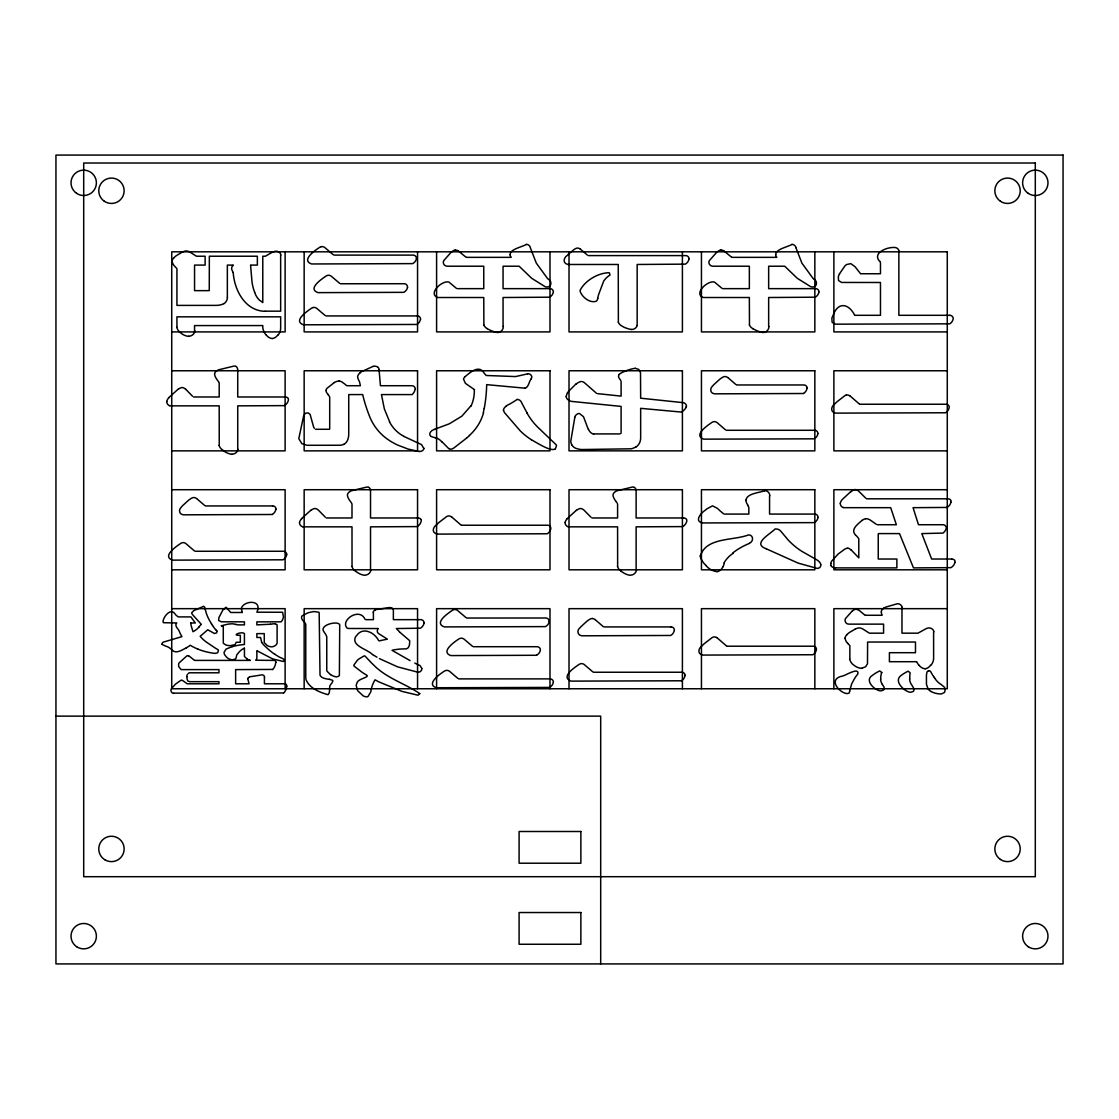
<?xml version="1.0" encoding="UTF-8"?>
<svg xmlns="http://www.w3.org/2000/svg" width="1119" height="1119" viewBox="0 0 1119 1119"><rect width="100%" height="100%" fill="white"/><g stroke="black" fill="none" stroke-linecap="round" stroke-linejoin="round"><path stroke-width="1.5" d="M186.943 676.575L186.957 675.317A2.28 2.28 0 0 1 187.209 674.729M194.552 330.86L194.552 325.573L262.783 325.573L262.783 327.965A15.596 15.596 0 0 0 266.056 334.959L266.308 335.21M423.681 448.215L421.513 444.607L403.959 436.452M178.648 663.959L178.648 664.952A12.211 12.211 0 0 0 178.76 666.644L181.11 669.596L218.974 669.61L218.974 672.799L189.125 672.799L188.006 673.778M549.093 621.451L549.107 621.227A3.301 3.301 0 0 0 545.806 617.996L466.805 618.038M247.775 678.743L249.061 683.793L235.633 683.793L235.633 669.61L272.407 669.428M574.816 417.401L570.788 441.096A8.532 8.532 0 0 0 571.697 444.635L572.061 445.208M407.456 287.289L407.484 286.954A3.301 3.301 0 0 0 404.183 283.722L340.498 283.764M484.205 408.379L483.296 412.645M636.935 325.489L637.033 325A8.518 8.518 0 0 0 637.159 323.503L637.159 264.476L685.332 264.14A7.581 7.581 0 0 0 688.982 259.146M950.926 502.291L950.996 501.746A2.923 2.923 0 0 0 950.912 501.018M954.941 562.507L955.011 561.962A2.923 2.923 0 0 0 954.927 561.234M686.143 407.106L686.311 406.309M178.886 663.119L186.859 655.874A3.525 3.525 0 0 1 187.782 655.65M722.986 566.801L723.266 566.214A20.841 20.841 0 0 0 724.329 563.067M839.516 273.791L844.831 266.042A11.05 11.05 0 0 1 846.537 264.574L850.748 263.608L854.86 266.56A28.339 28.339 0 0 1 856.021 267.945L860.441 273.554M470.777 406.001L461.923 416.114L449.642 423.611M567.459 392.965L567.934 392.182A15.093 15.093 0 0 1 568.172 391.818L575.726 384.209M531.287 378.754L531.721 377.509A4.672 4.672 0 0 0 531.665 376.697M198.846 627.102L199.322 626.514A27.094 27.094 0 0 1 201.308 624.346L193.181 615.366A25.261 25.261 0 0 1 192.482 614.457A2.797 2.797 0 0 1 191.643 612.848L193.671 610.708L203.252 606.456M168.787 397.623L177.991 389.3M301.584 518.601L310.788 510.278M567.179 518.601L576.383 510.278M174.032 257.636L175.137 256.601A24.464 24.464 0 0 1 176.564 255.51L182.383 252.041A13.33 13.33 0 0 1 185.894 250.95L186.048 250.964A6.378 6.378 0 0 1 187.419 251.104L188.538 251.439A12.617 12.617 0 0 1 189.908 252.055L196.119 256.013A5.105 5.105 0 0 0 196.622 256.223L205.113 256.223L205.113 265.091L194.552 265.091L194.552 290.646L208.498 290.646A4.168 4.168 0 0 0 209.267 290.59L209.351 256.223L257.356 256.223L257.356 265.091L250.572 265.091M846.957 634.585L848.076 633.55A24.464 24.464 0 0 1 849.489 632.459L855.322 628.99M465.056 376.697L464.958 376.781A7.553 7.553 0 0 0 464.329 377.523L464.287 377.579A3.861 3.861 0 0 0 463.532 379.173L465.392 383.327L473.687 389.104A47.977 47.977 0 0 1 474.54 389.748M619.129 374.557L618.499 376.012A5.833 5.833 0 0 0 620.374 379.733L620.611 380.264M465.224 376.53C470.372 372.249 479.156 364.416 484.233 373.159A11.987 11.987 0 0 0 486.289 375.494L515.551 376.571L527.497 373.886M469.518 435.529L467.183 437.613M359.619 373.187L360.206 372.683A17.834 17.834 0 0 1 361.927 371.48L373.089 366.389M466.847 437.907L453.782 448.034A11.344 11.344 0 0 1 451.489 449.125L450.873 449.167A3.903 3.903 0 0 1 449.223 448.733L449.209 448.733M852.105 611.114L845.544 618.513A5.763 5.763 0 0 0 845.097 619.8L845.055 620.206A3.93 3.93 0 0 0 847.782 624.01L848.384 624.052A6.266 6.266 0 0 0 849.391 624.136L883.576 624.136L883.576 633.172L869.561 633.172A5.105 5.105 0 0 1 869.057 632.962L862.931 629.046A12.617 12.617 0 0 0 861.476 628.388L860.455 628.081A6.378 6.378 0 0 0 858.972 627.913L858.832 627.941A13.33 13.33 0 0 0 855.336 629.018M451.335 252.027L443.781 260.615A6.868 6.868 0 0 0 443.292 262.238L443.306 262.419A3.875 3.875 0 0 0 446.243 266.042L446.761 266.126A7.917 7.917 0 0 0 448.02 266.224L483.758 266.224L483.758 288.646L457.084 288.646M716.929 252.027L709.376 260.615A6.868 6.868 0 0 0 708.886 262.238L708.886 262.419A3.875 3.875 0 0 0 711.838 266.042L712.355 266.126A7.917 7.917 0 0 0 713.614 266.224L749.352 266.224L749.352 288.646L722.678 288.646M555.346 448.915L556.535 445.628A4.686 4.686 0 0 0 556.143 444.761L539.134 428.507A62.762 62.762 0 0 1 526.993 413.009M506.054 406.141L506.445 405.861A18.701 18.701 0 0 1 508.558 404.602L509.774 403.987A33.094 33.094 0 0 0 512.81 402.253L517.146 399.483M850.384 491.954L842.327 499.48A8.169 8.169 0 0 0 840.243 503.34M862.106 520.349C857.7 524.224 850.244 529.553 855.448 534.938M283.303 692.969L173.865 693.137M883.618 608.288L883.716 608.218A13.274 13.274 0 0 1 886.472 606.876L897.382 603.756A4.49 4.49 0 0 1 902.04 607.016M272.295 514.488L183.334 514.824C179.082 514.348 178.215 509.802 181.46 506.921A30.8 30.8 0 0 1 182.635 505.648L188.118 500.613A37.375 37.375 0 0 1 189.055 499.871L190.51 498.836A11.414 11.414 0 0 1 191.839 498.067L191.992 498.011A5.091 5.091 0 0 1 193.839 497.521A4.098 4.098 0 0 1 195.238 497.829L195.601 497.983A7.511 7.511 0 0 1 196.371 498.389L196.538 498.487M803.484 393.51L714.523 393.832C710.383 393.608 709.404 388.573 712.649 385.943A30.8 30.8 0 0 1 713.824 384.67L719.307 379.635A37.375 37.375 0 0 1 720.244 378.893L721.699 377.858A11.414 11.414 0 0 1 723.028 377.089L723.168 377.033A5.091 5.091 0 0 1 725.028 376.543A4.098 4.098 0 0 1 726.413 376.851L726.79 377.005A7.511 7.511 0 0 1 727.56 377.411L727.728 377.509M549.681 687.416L436.298 687.751C425.849 684.255 439.207 674.351 444.607 671.008A6.84 6.84 0 0 1 445.796 670.519L445.866 670.505A3.986 3.986 0 0 1 448.271 670.631L448.635 670.799A7.665 7.665 0 0 1 449.418 671.218L457.909 678.422M681.443 680.786L570.914 681.121C560.465 676.925 574.229 667.651 579.32 664.252A6.91 6.91 0 0 1 580.523 663.763L580.593 663.749A3.986 3.986 0 0 1 583.013 663.875L583.377 664.043A7.665 7.665 0 0 1 584.16 664.462L592.664 671.764M635.76 446.971L635.62 447.054A15.386 15.386 0 0 1 631.717 448.649A20.464 20.464 0 0 1 631.158 448.803L582.258 449.53A24.031 24.031 0 0 1 579.95 449.376L576.383 448.537A9.176 9.176 0 0 1 571.977 445.278M223.814 303.613L223.716 303.669A11.232 11.232 0 0 1 221.03 304.746L219.142 305.151A25.387 25.387 0 0 1 215.603 305.389L176.928 305.403L176.928 268.756A11.4 11.4 0 0 0 176.494 268.182L174.83 266.378A8.56 8.56 0 0 1 172.2 261.412L172.256 261.286M554.898 449.209C549.681 451.237 538.113 443.362 531.469 439.851M536.547 655.272L450.817 655.58C440.354 651.943 453.81 642.18 459.126 638.823A6.84 6.84 0 0 1 460.315 638.348L460.385 638.334A3.986 3.986 0 0 1 462.79 638.459L463.154 638.627A7.665 7.665 0 0 1 463.937 639.047L472.428 646.25M186.258 647.887C182.243 649.831 176.075 654.349 172.074 650.069A23.163 23.163 0 0 1 171.165 649.202A12.617 12.617 0 0 0 165.654 646.125L162.031 644.376M334.385 382.46L326.846 388.447A5.511 5.511 0 0 0 326.175 389.748M749.436 543.274C753.73 541.526 753.73 535.022 748.583 534.868C733.714 540.813 706.257 537.036 700.466 555.765M946.884 507.439L913.062 507.676L918.489 524.727L942.771 524.727A3.427 3.427 0 0 1 946.352 528.028M343.659 444.313L343.099 444.579A10.197 10.197 0 0 1 340.036 445.25L306.956 445.292L301.836 443.642L298.801 438.592L303.641 415.876L305.445 413.233L308.089 412.869L310.103 414.394L313.572 426.871A11.414 11.414 0 0 0 313.782 427.332L314.313 428.255M448.901 423.947L434.704 429.29M249.719 676.799L261.93 674.883A2.406 2.406 0 0 1 264.56 677.233M375.355 609.883L375.564 609.799A10.812 10.812 0 0 1 376.474 609.491L389.622 607.533A7.134 7.134 0 0 1 390.195 607.575L390.993 607.729A3.93 3.93 0 0 1 391.58 607.939M624.92 371.172L626.067 370.711M947.317 404.463A3.077 3.077 0 0 1 949.234 407.302L949.15 407.624A7.623 7.623 0 0 1 945.611 412.771L835.865 413.121C829.906 412.365 830.969 406.309 834.998 403.735A60.664 60.664 0 0 1 837.208 401.609L844.943 395.622A7.05 7.05 0 0 1 846.104 395.147L846.16 395.133M416.464 258.545A7.232 7.232 0 0 1 412.673 263.622L311.544 263.972C300.2 260.028 316.747 249.285 319.726 247.285A6.84 6.84 0 0 1 321.041 246.739L321.097 246.726M420.464 319.125L420.422 319.461A7.581 7.581 0 0 1 416.869 324.454L303.501 324.804C292.045 320.873 308.816 310.117 311.697 308.117A6.84 6.84 0 0 1 312.998 307.571L313.068 307.557M232.095 646.642L226.066 649.104L224.066 652.265A5.567 5.567 0 0 0 224.709 654.825L226.653 657.273A10.603 10.603 0 0 0 232.486 659.86L235.41 658.965A2.476 2.476 0 0 0 235.997 658.238L236.794 654.853L239.368 651.762A16.421 16.421 0 0 1 244.362 648.153M524.825 388.167L486.681 384.642A150.24 150.24 0 0 1 484.261 408.379M270.406 624.22L256.866 624.878L256.866 621.842L281.121 621.842A9.134 9.134 0 0 0 283.443 616.807L282.631 612.261L256.866 612.205C262.881 599.197 244.04 600.413 241.438 608.037A13.26 13.26 0 0 0 242.375 612.485L230.71 612.499L226.024 607.197L222.835 610.065L218.904 617.604L218.625 620.513L221.38 621.8L244.418 621.842L244.418 624.878L238.585 624.878A14.617 14.617 0 0 1 236.473 624.542L235.731 624.416M264.979 311.208L264.797 311.236A7.078 7.078 0 0 1 264.238 311.278C245.173 310.327 234.738 290.716 233.256 273.316A7.987 7.987 0 0 0 233.032 272.504L232.976 272.323M861.868 668.211L865.658 666.728L867.491 663.707L867.603 642.04L915.482 642.04L915.482 652.699L889.409 652.699L889.409 661.707L916.671 661.707A15.33 15.33 0 0 0 918.797 665.05L919.147 665.469M635.27 368.333L638.753 369.396L640.516 372.669L640.655 398.196L682.912 402.63A3.903 3.903 0 0 1 686.534 406.281M865.63 518.74L866.036 518.712A5.875 5.875 0 0 1 867.673 518.936L868.288 519.118A12.309 12.309 0 0 1 870.26 520.069L876.219 524.238M231.969 454.188L232.137 454.174A6.238 6.238 0 0 0 238.137 449.334M526.35 244.46C521.454 247.243 509.858 249.173 510.11 254.754M791.944 244.46C787.063 247.187 775.425 249.243 775.705 254.754M334.008 255.104L413.009 255.104A3.301 3.301 0 0 1 416.45 258.279M588.328 255.594L685.611 255.594A3.301 3.301 0 0 1 689.038 258.783M466.525 257.356L511.201 257.356A5.721 5.721 0 0 1 510.068 254.754M732.12 257.356L776.796 257.356A5.721 5.721 0 0 1 775.663 254.754M860.651 273.749L880.471 273.749L880.471 262.447M265.231 311.166L280.659 311.166L280.645 255.006M854.804 315.306L880.471 315.306L880.471 282.492L841.558 282.45L838.509 280.505L838.341 276.659A15.848 15.848 0 0 1 839.53 273.805M949.779 315.306L898.865 315.306L898.865 252.027A6.001 6.001 0 0 0 898.767 250.908L898.739 250.81M325.965 315.936L417.163 315.936A3.301 3.301 0 0 1 420.604 319.125M631.2 329.448L631.396 329.448A5.707 5.707 0 0 0 637.187 325.573M171.725 331.909L285.121 331.909L285.121 251.817M947.275 331.909L833.879 331.909L833.879 251.817M497.046 332.315L496.682 332.287A27.471 27.471 0 0 1 491.353 330.748L487.157 328.692M762.64 332.315L762.277 332.287A27.471 27.471 0 0 1 756.948 330.748L752.751 328.692M188.789 336.218L189.097 336.19A6.182 6.182 0 0 0 194.958 330.93M171.725 370.767L285.121 370.767L285.121 450.859L171.725 450.859M947.275 370.767L833.879 370.767L833.879 450.859L947.275 450.859M527.762 373.83L528.042 373.83A3.609 3.609 0 0 1 531.665 376.236M736.68 384.964L803.75 384.964A3.301 3.301 0 0 1 807.191 388.153M193.517 396.979L219.198 396.979L219.198 382.95M859.868 404.239L945.877 404.239A4.336 4.336 0 0 1 946.562 404.295M315.418 429.276L329.098 429.276M726.315 430.283L814.506 430.283A3.301 3.301 0 0 1 817.947 433.459M593.699 433.92L619.143 433.92A7.246 7.246 0 0 0 620.15 433.85M419.233 451.544L408.099 449.055L397.707 445.096A68.986 68.986 0 0 1 388.713 440.047A50.97 50.97 0 0 1 369.829 416.995A157.01 157.01 0 0 1 362.668 394.573L348.736 394.587L348.736 433.599A21.429 21.429 0 0 1 348.541 436.746L347.995 439.026A9.19 9.19 0 0 1 343.799 444.439M171.725 489.716L285.121 489.716L285.121 569.809L171.725 569.809M947.275 489.716L833.879 489.716L833.879 569.809L947.275 569.809M764.459 490.793C758.794 492.892 746.821 493.423 745.981 500.151M866.61 498.808L947.695 498.808A3.413 3.413 0 0 1 950.8 500.305M205.49 505.942L272.56 505.942M724.217 514.083L748.835 514.083L748.835 507.76M326.314 517.971L351.995 517.971L351.995 503.928M417.933 517.971L370.529 517.971L370.529 491.101A4.042 4.042 0 0 0 368.683 487.283M591.909 517.971L617.59 517.971L617.59 503.928M683.527 517.971L636.124 517.971L636.124 491.101A4.042 4.042 0 0 0 634.277 487.283M877.31 524.727L896.361 524.727L890.71 507.676L844.985 507.676A6.686 6.686 0 0 1 843.894 507.606L843.334 507.48M461.476 525.231L547.499 525.231A4.336 4.336 0 0 1 548.17 525.273M878.709 533.595L899.508 533.595L913.482 567.892L950.898 567.655A8.267 8.267 0 0 0 954.899 562.493M195.126 551.261L283.331 551.261A3.301 3.301 0 0 1 286.758 554.451M951.723 559.024L931.637 559.024L921.804 533.595L942.995 533.092A9.498 9.498 0 0 0 946.226 528.602M835.655 567.892L896.879 567.892L896.879 559.024L878.247 559.024L878.247 533.791M171.725 608.666L285.121 608.666L285.121 688.758M947.275 608.666L833.879 608.666L833.879 688.758M865.393 615.268L882.15 615.268L881.716 614.121A7.26 7.26 0 0 1 881.394 612.597L881.38 612.205M365.703 619.66L373.396 619.66L373.396 612.331M190.678 622.975L195.335 622.975L190.929 616.905L178.229 616.905L176.005 615.128A26.646 26.646 0 0 1 174.984 613.855C170.675 607.281 162.717 617.422 163.052 622.094A1.539 1.539 0 0 0 163.654 622.71L176.718 622.975A3.273 3.273 0 0 0 175.907 625.227A6.238 6.238 0 0 0 177.361 628.305A12.813 12.813 0 0 1 179.53 631.857A25.108 25.108 0 0 0 181.977 636.627L163.304 642.124A2.504 2.504 0 0 0 161.947 644.25M603.882 626.92L670.952 626.92M378.026 628.542L348.331 628.486A5.022 5.022 0 0 1 346.96 627.983C340.19 620.234 359.549 606.988 364.99 619.255M727.07 646.209L813.079 646.209A4.336 4.336 0 0 1 813.765 646.25M473.295 646.712L536.994 646.712A3.301 3.301 0 0 1 540.421 649.887M194.65 660.406L250.39 660.406A11.777 11.777 0 0 1 247.425 659.245M593.518 672.239L681.709 672.239A3.301 3.301 0 0 1 685.15 675.428M458.762 678.883L549.961 678.883A3.301 3.301 0 0 1 553.387 682.058M284.618 683.793L264.42 683.793L264.42 677.233M55.95 716.132L600.693 716.132L600.693 963.921M579.628 413.638L583.489 416.702L588.314 429.416M329.49 679.303L332.427 680.254A2.098 2.098 0 0 1 332.916 680.967L331.797 683.233A12.938 12.938 0 0 1 331.182 683.821C328.063 686.66 331.098 692.06 328.007 694.675C319.726 692.339 309.837 688.465 306.172 680.03A9.777 9.777 0 0 1 305.767 677.554L305.767 624.346A7.595 7.595 0 0 0 303.361 621.059A5.371 5.371 0 0 1 301.57 616.961A3.049 3.049 0 0 1 301.976 615.982L307.571 612.96A48.047 48.047 0 0 1 313.893 611.561L318.733 612.205A1.846 1.846 0 0 1 319.167 612.792L320.02 675.149A5.637 5.637 0 0 0 322.062 677.387L322.398 677.582A6.91 6.91 0 0 0 323.517 678.072A22.744 22.744 0 0 0 329.49 679.303M275.19 623.773L277.106 624.78L277.106 643.005A4.336 4.336 0 0 1 275.26 645.579A8.84 8.84 0 0 1 272.057 646.824A9.679 9.679 0 0 1 267.231 645.523L264.266 642.628L264.266 633.62L256.866 633.62L256.866 637.494L260.559 637.494L261.664 642.25M597.392 393.622L621.101 396.126L621.101 381.271M436.186 438.116L431.374 436.592M169.794 405.651L170.312 405.777A6.686 6.686 0 0 0 171.403 405.847L219.198 405.861L219.24 445.39M568.144 526.629L568.704 526.755A6.686 6.686 0 0 0 569.795 526.839L617.59 526.839L617.632 566.368M302.55 526.629L303.109 526.755A6.686 6.686 0 0 0 304.2 526.839L351.995 526.839L352.037 566.368M856.622 489.898L856.65 489.912A3.525 3.525 0 0 0 855.699 489.674M723.769 250.81L730.623 256.419A10.057 10.057 0 0 0 731.35 256.95L731.588 257.09M458.175 250.81L465.028 256.419A10.057 10.057 0 0 0 465.756 256.95L465.994 257.09M766.305 548.814L798.113 563.095L817.108 568.396A3.637 3.637 0 0 0 820.94 564.843M766.179 548.758C751.842 543.554 769.97 534.364 775.117 528.979L775.999 528.979A6.113 6.113 0 0 1 780.852 531.273L788.349 540.183A69.364 69.364 0 0 0 801.694 551.233L816.94 559.92A15.932 15.932 0 0 1 817.416 560.241L817.919 560.605A11.875 11.875 0 0 1 818.548 561.109L819.094 561.626A6.434 6.434 0 0 1 820.773 564.298M414.799 663.091L420.115 665.637L421.751 668.351M569.179 400.532L569.487 400.686A12.729 12.729 0 0 0 571.403 401.385L621.101 406.407L621.101 433.221M449.111 448.691L449.083 448.677A7.455 7.455 0 0 1 448.257 448.146L442.411 442.187M410.058 660.588L392.056 650.349A16.058 16.058 0 0 1 394.406 649.789L394.489 649.775A63.419 63.419 0 0 1 406.141 648.88L407.484 648.349A5.175 5.175 0 0 0 408.981 646.25L409.204 645.691A8.91 8.91 0 0 0 409.386 644.978L409.442 644.712A11.484 11.484 0 0 0 409.554 644.04L409.694 640.697L400.238 632.557M864.917 615.03L864.861 615.002A8.309 8.309 0 0 1 864.19 614.569L859.77 610.876A7.805 7.805 0 0 0 855.769 609.254M596.427 393.217L584.328 382.628A8.896 8.896 0 0 0 583.586 382.166L583.335 382.041A4.686 4.686 0 0 0 582.398 381.677M247.397 659.273L244.46 656.531L244.418 648.265M379.383 658.601L397.581 666.854L417.933 672.225A3.763 3.763 0 0 0 421.919 668.547M859.308 403.973L850.328 396.182M726.441 645.901L717.461 638.096M460.846 524.909L451.866 517.118M930.966 691.458L929.875 690.759A7.903 7.903 0 0 1 928.127 688.94L926.462 684.408L926.434 675.68A21.135 21.135 0 0 1 926.882 672.491L927.203 671.68A2.014 2.014 0 0 1 928.756 670.743M376.949 657.189L372.977 654.839M372.543 654.587C367.466 649.188 350.82 645.887 355.646 636.711A14.911 14.911 0 0 1 356.765 635.396C362.794 626.64 374.445 632.445 378.432 640.264M580.146 248.964L580.048 248.908A7.12 7.12 0 0 0 579.264 248.488L578.943 248.362A3.861 3.861 0 0 0 576.621 248.194A8.728 8.728 0 0 0 574.159 249.495L568.564 254.055A52.663 52.663 0 0 0 567.081 255.552C563.403 258.069 562.591 263.413 567.906 264.476L618.247 264.476L618.373 322.23M594.93 619.478L594.762 619.366A7.511 7.511 0 0 0 593.993 618.961L593.657 618.821A4.098 4.098 0 0 0 592.231 618.527M717.251 637.956L717.069 637.844A7.973 7.973 0 0 0 716.244 637.396M451.656 516.978L451.475 516.866A7.973 7.973 0 0 0 450.649 516.418L450.3 516.265A4.056 4.056 0 0 0 447.768 516.069A7.05 7.05 0 0 0 446.551 516.614L438.816 522.587A60.664 60.664 0 0 0 436.592 524.713C432.647 527.413 431.402 533.064 437.473 534.099L547.219 533.763A7.623 7.623 0 0 0 550.842 528.616L550.786 528.28A3.077 3.077 0 0 0 548.925 525.44M330.525 674.673L327.042 671.26A4.21 4.21 0 0 1 326.762 670.421L326.762 636.627L325.657 634.305A29.304 29.304 0 0 0 324.552 632.739A18.156 18.156 0 0 1 323.531 631.13C319.838 624.794 337.854 620.458 339.728 624.724L339.379 675.289A2.728 2.728 0 0 1 338.511 676.282L336.483 676.925A14.645 14.645 0 0 1 330.581 674.589M850.048 396L849.922 395.93A7.973 7.973 0 0 0 849.041 395.441L848.761 395.315A4.056 4.056 0 0 0 846.16 395.091M723.364 513.621L719.545 510.418A41.067 41.067 0 0 0 717.559 508.46L712.509 505.83L706.956 508.837A56.719 56.719 0 0 0 705.516 510.026C701.263 512.684 693.906 520.95 702.27 522.951L814.366 522.629A7.581 7.581 0 0 0 818.017 517.635M333.07 254.586L324.72 247.467A7.665 7.665 0 0 0 323.881 247.019L323.545 246.879A3.986 3.986 0 0 0 321.097 246.698M339.63 283.303L331.196 276.141A7.665 7.665 0 0 0 330.357 275.68L329.993 275.526A3.986 3.986 0 0 0 327.587 275.358L327.559 275.4A6.84 6.84 0 0 0 326.328 275.889C323.279 278.002 306.55 288.66 318.02 292.632L403.749 292.339A7.567 7.567 0 0 0 407.596 287.317M325.028 315.418L316.677 308.312A7.665 7.665 0 0 0 315.838 307.851L315.502 307.711A3.986 3.986 0 0 0 313.054 307.529M465.924 617.562L457.461 610.373A7.665 7.665 0 0 0 456.678 609.953L456.412 609.841A3.986 3.986 0 0 0 453.894 609.631A6.84 6.84 0 0 0 452.649 610.163C449.083 612.569 433.095 622.975 444.341 626.906L545.485 626.612A7.232 7.232 0 0 0 549.261 621.479M580.327 249.089L587.293 255.02M727.923 377.635L735.854 384.502M595.126 619.604L603.057 626.472M196.734 498.626L204.665 505.494M725.378 429.752L716.957 422.492A7.665 7.665 0 0 0 716.174 422.073L715.866 421.947A3.986 3.986 0 0 0 713.376 421.751A6.91 6.91 0 0 0 712.132 422.297C708.327 424.814 692.605 435.277 703.711 439.152L814.24 438.83A7.581 7.581 0 0 0 817.891 433.822M194.188 550.73L185.768 543.484A7.665 7.665 0 0 0 184.985 543.051L184.719 542.939A3.986 3.986 0 0 0 182.187 542.743A6.91 6.91 0 0 0 180.942 543.274C177.236 545.764 161.332 556.241 172.522 560.129L283.051 559.808A7.581 7.581 0 0 0 286.702 554.814M194.174 660.126L189.433 656.293A6.742 6.742 0 0 0 188.901 655.972M813.709 279.051C818.101 280.953 817.15 287.849 811.946 286.968A8.868 8.868 0 0 1 810.618 286.632L797.301 278.309L784.727 266.224L768.655 266.224L768.655 288.646L815.555 288.646A3.301 3.301 0 0 1 818.982 291.835M548.128 279.051C552.506 280.953 551.555 287.849 546.352 286.968A8.868 8.868 0 0 1 545.037 286.632L531.707 278.309L519.132 266.224L503.06 266.224L503.06 288.646L549.961 288.646A3.301 3.301 0 0 1 553.387 291.835M621.087 571.249L622.737 572.327A17.4 17.4 0 0 0 630.333 575.32L630.529 575.152A6.238 6.238 0 0 0 636.515 570.326M355.492 571.249L357.143 572.327A17.4 17.4 0 0 0 364.738 575.32L364.934 575.152A6.238 6.238 0 0 0 370.921 570.326M222.625 450.202L224.346 451.349A17.4 17.4 0 0 0 231.941 454.342M260.237 300.675L262.783 302.592L262.783 256.223L265.357 256.223L271.427 252.74A28.521 28.521 0 0 1 271.987 252.474L273.218 251.929A15.372 15.372 0 0 1 273.637 251.761L274.197 251.565A7.707 7.707 0 0 1 275.903 251.215L276.183 251.215A4.77 4.77 0 0 1 280.925 254.936M185.614 389.16L192.51 396.196M851.251 549.988L857.546 556.563A29.402 29.402 0 0 0 858.777 557.849L858.805 538.743A20.45 20.45 0 0 0 856.455 535.903L855.741 535.232M865.826 498.221L858.721 491.213A7.805 7.805 0 0 0 856.664 489.884M847.754 643.453L847.81 643.495A9.148 9.148 0 0 1 845.111 638.362L845.195 638.236M590.902 517.174L584.006 510.152A7.959 7.959 0 0 0 581.866 508.781A3.693 3.693 0 0 0 580.887 508.586M325.307 517.174L318.411 510.152A7.959 7.959 0 0 0 316.271 508.781A3.693 3.693 0 0 0 315.292 508.586M215.673 629.717L214.149 627.829A67.028 67.028 0 0 1 212.568 625.507M813.163 278.575L801.903 263.133L796.085 248.11M547.569 278.575L536.309 263.133L530.49 248.11M854.58 315.11C849.531 304.578 838.425 300.34 832.998 315.544A22.548 22.548 0 0 0 832.648 316.271A14.295 14.295 0 0 0 831.865 318.314L832.158 322.412L835.571 324.174L949.807 323.825A7.679 7.679 0 0 0 953.22 318.705L953.178 318.118A3.357 3.357 0 0 0 949.779 315.334M399.889 632.207L396.336 628.542L420.394 628.207A7.581 7.581 0 0 0 424.031 623.213L423.961 622.849M615.59 500.878L617.198 503.116M615.492 500.752L615.114 500.193A18.841 18.841 0 0 1 614.037 498.361A8.127 8.127 0 0 1 612.988 494.864L613.086 494.528A4.518 4.518 0 0 1 614.918 491.968L616.079 491.199A14.393 14.393 0 0 1 616.877 490.807L632.431 487.045A3.875 3.875 0 0 1 633.886 487.297M934.603 678.058L933.596 676.561M882.331 684.436L882.737 685.038A21.946 21.946 0 0 1 884.164 687.416L883.94 689.402A2.28 2.28 0 0 1 883.409 690.073L881.199 690.815A7.329 7.329 0 0 1 878.961 690.591C873.352 688.856 864.623 680.1 872.344 675.428A38.508 38.508 0 0 1 879.744 670.924L881.814 672.547M212.568 625.507L211.421 623.731M747.702 505.284L748.653 507.089M351.604 503.116L349.52 500.193A18.841 18.841 0 0 1 348.443 498.361A8.127 8.127 0 0 1 347.394 494.864L347.491 494.528A4.518 4.518 0 0 1 349.324 491.968L350.485 491.199A14.393 14.393 0 0 1 351.282 490.807L366.836 487.045A3.875 3.875 0 0 1 368.291 487.297M218.806 382.138L216.722 379.215A18.841 18.841 0 0 1 215.645 377.383A8.127 8.127 0 0 1 214.596 373.886M216.876 631.004L216.75 632.808L214.4 633.494L207.77 629.773L200.189 636.291A31.318 31.318 0 0 0 207.169 642.642L216.219 648.698A14.239 14.239 0 0 1 217.38 649.244L218.415 650.125L217.967 652.139A2.322 2.322 0 0 1 217.156 652.95L215.184 653.398A66.594 66.594 0 0 1 198.007 649.202M527.063 412.967L521.636 402.742M880.247 261.902C871.505 253.677 885.898 247.075 894.263 247.467A4.49 4.49 0 0 1 898.921 250.726M389.636 421.807L384.335 408.841L381.467 394.587L412.184 394.587L412.827 393.86A10.155 10.155 0 0 0 415.177 389.244M232.85 271.973L232.528 271.218A6.574 6.574 0 0 1 231.633 268.042L231.731 267.483A6.266 6.266 0 0 1 233.367 265.119L227.353 265.091L227.353 297.22M749.478 324.944L749.352 297.514L703.166 297.514C693.262 293.57 707.684 280.24 714.272 282.03A7.483 7.483 0 0 1 714.775 282.296L721.587 288.003A10.365 10.365 0 0 0 721.979 288.268M521.496 402.364L521.384 402.127A4.854 4.854 0 0 0 517.146 399.399M483.884 324.944L483.758 297.514L437.571 297.514C427.682 293.556 442.075 280.24 448.677 282.03A7.483 7.483 0 0 1 449.181 282.296L455.993 288.003A10.365 10.365 0 0 0 456.384 288.268M901.844 607.071L901.872 607.211A6.001 6.001 0 0 1 901.97 608.316L901.97 633.172L917.986 633.172L926.126 628.654A15.736 15.736 0 0 1 926.56 628.486L927.064 628.305A7.707 7.707 0 0 1 928.868 627.913L929.008 627.913A4.98 4.98 0 0 1 933.973 631.759M795.987 247.663L795.917 247.369A4.308 4.308 0 0 0 791.944 244.348M530.392 247.663L530.322 247.369A4.308 4.308 0 0 0 526.35 244.348M849.853 658.909L849.853 645.719A13.96 13.96 0 0 0 847.796 643.523M176.942 327.042L176.928 316.831L280.659 316.831L280.659 328.189A10.686 10.686 0 0 1 277.862 335.336M933.596 631.843L933.624 658.21A10.603 10.603 0 0 1 930.7 665.469M250.6 265.497L251.985 281.708A47.026 47.026 0 0 0 254.628 292.255M186.943 676.869L186.999 677.946A20.324 20.324 0 0 0 187.111 679.121L187.712 680.87L189.517 681.667L218.974 681.667L218.974 683.793L188.258 683.793A24.73 24.73 0 0 1 187.097 683.751L183.684 681.261A7.315 7.315 0 0 0 182.789 680.66A3.035 3.035 0 0 0 181.782 680.296M379.089 370.039L380.432 385.719L412.1 385.719A3.427 3.427 0 0 1 415.289 389.02M830.802 563.598L830.802 563.71A4.322 4.322 0 0 0 831.081 565.319M814.842 251.817L814.842 331.909L701.445 331.909L701.445 251.817M814.842 688.758L814.842 608.666L701.445 608.666L701.445 688.758M807.051 388.153L807.023 388.489A7.581 7.581 0 0 1 803.456 393.482M769.564 495.731L769.564 514.083L814.646 514.083A3.301 3.301 0 0 1 818.073 517.272M768.655 326.384L768.655 297.514L815.275 297.192A7.581 7.581 0 0 0 818.926 292.199M685.01 675.428L684.982 675.764A7.581 7.581 0 0 1 681.429 680.758M682.408 251.817L682.408 331.909L569.011 331.909L569.011 251.817M682.408 688.758L682.408 608.666L569.011 608.666L569.011 688.758M636.124 570.242L636.124 526.839L682.716 526.601A8.267 8.267 0 0 0 686.716 521.426L686.828 520.894A2.923 2.923 0 0 0 686.744 520.167M549.988 251.817L549.988 331.909L436.592 331.909L436.592 251.817M549.988 688.758L549.988 608.666L436.592 608.666L436.592 688.758M503.606 410.183L503.662 410.687A6.616 6.616 0 0 0 505.061 413.275L520.139 430.745A62.454 62.454 0 0 0 531.497 439.795M503.06 326.384L503.06 297.514L549.681 297.192A7.581 7.581 0 0 0 553.332 292.199M417.555 251.817L417.555 331.909L304.158 331.909L304.158 251.817M417.555 688.758L417.555 608.666L304.158 608.666L304.158 688.758M370.529 570.242L370.529 526.839L417.121 526.601A8.267 8.267 0 0 0 421.122 521.426L421.234 520.894A2.923 2.923 0 0 0 421.15 520.167M329.699 428.843L329.699 397.161A6.77 6.77 0 0 0 328.105 394.699M275.861 509.131L275.833 509.467A7.581 7.581 0 0 1 272.281 514.46M237.732 370.123L237.732 396.979L285.135 396.979A3.413 3.413 0 0 1 288.24 398.49M237.732 449.251L237.732 405.861L284.324 405.624A8.267 8.267 0 0 0 288.324 400.448L288.436 399.917A2.923 2.923 0 0 0 288.352 399.189M223.282 626.584L223.282 643.257L225.87 645.006A16.911 16.911 0 0 0 230.15 645.663L235.032 644.642L236.249 642.25L240.333 642.25L240.333 635.242C230.01 635.872 241.9 630.948 244.418 633.62L244.418 644.502A58.636 58.636 0 0 0 232.123 646.712M166.815 401.553L166.815 401.665A4.182 4.182 0 0 0 169.696 405.749M284.66 683.541A2.532 2.532 0 0 1 286.814 686.395M286.66 686.576A10.896 10.896 0 0 1 283.555 693.221M173.851 693.444A3.161 3.161 0 0 1 170.955 689.975A3.693 3.693 0 0 1 171.319 688.87L175.347 684.227L180.537 680.548A3.903 3.903 0 0 1 181.572 680.31M188.048 655.65A2.644 2.644 0 0 1 188.496 655.79M223.296 626.542A5.049 5.049 0 0 0 222.108 626.15A5.147 5.147 0 0 1 221.212 625.787L227.703 624.206A50.691 50.691 0 0 1 232.36 623.787L232.5 623.801A19.037 19.037 0 0 1 235.717 624.472M270.42 624.29A26.982 26.982 0 0 1 275.176 623.689M261.594 642.306A26.115 26.115 0 0 0 266 647.062A57.978 57.978 0 0 0 274.617 654.181M274.673 654.097A45.753 45.753 0 0 0 280.799 657.804L281.512 658.028A16.044 16.044 0 0 1 282.841 658.629L284.198 659.678L283.96 661.007A1.427 1.427 0 0 1 283.471 661.497L272.644 658.909L257.356 650.964A27.975 27.975 0 0 1 256.866 650.643L256.866 657.776A2.923 2.923 0 0 1 255.705 660.21L273.721 660.406A2.154 2.154 0 0 1 275.274 660.811M275.889 661.469A2.154 2.154 0 0 1 276.183 662.28M275.694 662.56A11.777 11.777 0 0 1 272.63 669.624M247.621 678.673A2.839 2.839 0 0 1 249.243 677.121M190.664 622.975A42.48 42.48 0 0 0 191.419 626.542L193.014 631.731A21.359 21.359 0 0 0 198.916 627.172M203.252 606.442A1.595 1.595 0 0 1 204.735 607.295L204.945 608.26A38.927 38.927 0 0 0 205.267 609.519L206.497 613.841A46.271 46.271 0 0 0 211.491 623.689M215.813 629.871A5.693 5.693 0 0 1 216.904 630.99M198.021 649.16A47.669 47.669 0 0 1 190.272 645.271A36.479 36.479 0 0 1 186.258 647.873M909.761 678.925A31.29 31.29 0 0 1 910.153 672.785L908.138 671.176A48.327 48.327 0 0 0 901.131 675.428C893.549 680.758 903.187 690.311 909.146 692.06A7.329 7.329 0 0 0 911.034 692.185L913.23 691.458A2.28 2.28 0 0 0 913.761 690.787L914.055 689.066A20.394 20.394 0 0 0 913.216 687.444L911.901 685.192A10.714 10.714 0 0 1 909.607 678.939M880.765 679.051A16.281 16.281 0 0 1 881.702 672.505M882.373 684.422A10.071 10.071 0 0 1 880.597 679.065M553.332 682.422A7.581 7.581 0 0 1 549.667 687.388M540.393 650.265A7.567 7.567 0 0 1 536.519 655.23M592.231 618.499A5.091 5.091 0 0 0 590.384 619.003L590.231 619.059A11.414 11.414 0 0 0 588.902 619.814L587.447 620.849A37.375 37.375 0 0 0 586.51 621.591L581.027 626.626A30.8 30.8 0 0 0 579.852 627.899C576.789 629.899 577.278 635.41 581.726 635.802L670.687 635.466A7.581 7.581 0 0 0 674.323 630.473M670.952 626.878A3.301 3.301 0 0 1 674.393 630.109M715.894 637.243A4.056 4.056 0 0 0 713.362 637.047A7.05 7.05 0 0 0 712.146 637.592L704.41 643.565A60.664 60.664 0 0 0 702.186 645.691C698.214 648.307 697.081 654.293 703.068 655.077L812.814 654.741A7.623 7.623 0 0 0 816.436 649.593M814.52 646.418A3.077 3.077 0 0 1 816.436 649.258M272.56 505.9A3.301 3.301 0 0 1 276.001 509.131M417.947 518.027A3.413 3.413 0 0 1 421.038 519.468M355.478 571.082A8.812 8.812 0 0 1 351.87 566.424M302.494 526.727A4.182 4.182 0 0 1 299.542 522.643M299.458 522.489A8.267 8.267 0 0 1 301.682 518.698M310.886 510.404A9.036 9.036 0 0 1 314.957 508.446M683.541 518.027A3.413 3.413 0 0 1 686.632 519.468M621.073 571.082A8.812 8.812 0 0 1 617.464 566.424M568.088 526.727A4.182 4.182 0 0 1 565.137 522.643M565.053 522.489A8.267 8.267 0 0 1 567.277 518.698M576.481 510.404A9.036 9.036 0 0 1 580.551 508.446M732.819 552.912A68.217 68.217 0 0 1 749.408 543.414M724.007 562.885A28.073 28.073 0 0 1 733.071 553.346M722.874 566.76A8.239 8.239 0 0 1 717.251 571.697M716.887 571.641A16.841 16.841 0 0 1 706.145 565.738M706.159 565.585A20.044 20.044 0 0 1 700.046 555.891M747.842 505.103A9.987 9.987 0 0 1 745.869 500.165M764.445 490.681A5.049 5.049 0 0 1 769.83 495.731M835.627 567.753A5.049 5.049 0 0 1 830.983 565.822M830.732 563.598A6.84 6.84 0 0 1 831.767 561.011L838.215 553.975L844.985 548.995A7.413 7.413 0 0 1 847.601 548.212M847.922 548.142A6.155 6.155 0 0 1 851.097 550.114M862.189 520.447A8.169 8.169 0 0 1 865.602 518.656M843.278 507.564A4.182 4.182 0 0 1 840.327 503.494M850.538 492.122A10.323 10.323 0 0 1 855.322 489.479M950.884 502.277A8.267 8.267 0 0 1 946.94 507.536M951.723 559.094A3.413 3.413 0 0 1 954.815 560.521M619.031 374.417A21.569 21.569 0 0 1 624.975 371.298M626.122 370.753A43.977 43.977 0 0 1 635.256 368.277M686.213 407.148A9.847 9.847 0 0 1 681.037 412.044L640.655 408.337L640.655 437.725A10.938 10.938 0 0 1 635.9 447.166M574.788 417.219A5.147 5.147 0 0 1 579.194 413.429M593.588 434.242A8.365 8.365 0 0 1 588.524 429.346M569.179 400.406A4.938 4.938 0 0 1 566.116 396.49M566.312 396.448A8.253 8.253 0 0 1 567.487 392.979M575.823 384.307A12.169 12.169 0 0 1 581.307 381.453M503.354 410.127A5.819 5.819 0 0 1 506.138 406.281M483.562 412.715A47.599 47.599 0 0 1 469.421 435.417M436.284 437.893A14.015 14.015 0 0 1 442.229 442.341M430.983 436.298A3.441 3.441 0 0 1 429.892 434.885L429.808 434.214A3.944 3.944 0 0 1 430.787 431.696M431.514 430.899A10.491 10.491 0 0 1 434.718 429.346M474.316 389.748A36.186 36.186 0 0 1 471.029 406.113M531.245 378.726A15.162 15.162 0 0 0 528.965 383.509L528.727 383.971A13.61 13.61 0 0 1 527.972 385.537L527.762 385.887A4.924 4.924 0 0 1 524.867 388.293M377.285 366.822A4.532 4.532 0 0 0 376.25 366.417L375.634 366.277A8.351 8.351 0 0 0 374.361 366.193L374.082 366.207A11.246 11.246 0 0 0 373.089 366.389M377.662 367.032A3.497 3.497 0 0 1 379.103 369.871M403.973 436.41A34.437 34.437 0 0 1 389.496 421.877M424.087 448.369A4.252 4.252 0 0 1 419.261 451.377M328.273 394.517A6.532 6.532 0 0 1 325.881 390.433M334.413 382.53A10.057 10.057 0 0 1 339.085 381.006M339.183 380.992A8.057 8.057 0 0 1 342.736 382.53L345.142 384.321A7.469 7.469 0 0 0 346.918 385.719L360.374 385.719L359.689 382.544A6.924 6.924 0 0 0 358.751 380.32L358.709 380.18A8.323 8.323 0 0 1 357.646 376.516L357.758 376.04A6.336 6.336 0 0 1 359.661 373.228M182.495 387.594A3.693 3.693 0 0 1 183.46 387.831A7.959 7.959 0 0 1 185.586 389.202M214.596 373.508A4.518 4.518 0 0 1 216.526 370.99L217.687 370.221A14.393 14.393 0 0 1 218.485 369.829L234.039 366.067A3.875 3.875 0 0 1 235.494 366.319M235.885 366.305A4.042 4.042 0 0 1 237.634 370.109M222.695 450.104A8.812 8.812 0 0 1 219.072 445.446M166.661 401.511A8.267 8.267 0 0 1 168.885 397.707M178.089 389.412A9.036 9.036 0 0 1 182.159 387.468M176.69 327.126A10.77 10.77 0 0 0 181.334 333.378A13.694 13.694 0 0 0 188.775 336.371M272.281 338.567A8.323 8.323 0 0 1 266.406 335.14M277.638 335.168A7.945 7.945 0 0 1 272.476 338.525M259.552 300.214A17.68 17.68 0 0 1 254.698 292.297M227.423 297.22A7.539 7.539 0 0 1 223.926 303.669M172.06 261.245A5.875 5.875 0 0 1 174.074 257.692M503.354 326.37A6.001 6.001 0 0 1 497.032 332.553M487.199 328.594A8.323 8.323 0 0 1 483.758 325M451.461 252.153A8.015 8.015 0 0 1 455.209 249.929M455.419 250.055A6.63 6.63 0 0 1 458.161 250.824M631.2 329.504A37.305 37.305 0 0 1 623.982 327.238L621.227 325.629A8.295 8.295 0 0 1 618.289 322.272M768.949 326.37A6.001 6.001 0 0 1 762.626 332.553M752.793 328.594A8.323 8.323 0 0 1 749.352 325M717.055 252.153A8.015 8.015 0 0 1 720.804 249.929M721.014 250.055A6.63 6.63 0 0 1 723.755 250.824M928.77 670.813A3.581 3.581 0 0 1 930.043 670.966L930.574 671.428A44.802 44.802 0 0 0 933.624 676.533M934.659 678.03A18.645 18.645 0 0 0 941.177 684.52L944.464 687.234A5.049 5.049 0 0 1 945.219 689.528L944.786 691.794A3.399 3.399 0 0 1 944.17 692.647L941.219 693.962A21.611 21.611 0 0 1 930.952 691.486M379.145 640.949A44.858 44.858 0 0 1 381.411 640.376L387.398 639.159L378.754 633.676A4.91 4.91 0 0 1 377.439 632.095A2.504 2.504 0 0 1 377.299 631.312A4.63 4.63 0 0 1 378.124 628.612M373.159 612.275A3.217 3.217 0 0 1 375.383 609.953M391.902 608.107A2.909 2.909 0 0 1 393.384 610.582L393.356 619.66L420.66 619.66A3.301 3.301 0 0 1 424.101 622.849M852.202 611.212A7.12 7.12 0 0 1 855.517 609.24M881.212 611.841A5.022 5.022 0 0 1 883.66 608.372M930.448 665.287A7.861 7.861 0 0 1 925.315 668.784M925.105 668.826A8.504 8.504 0 0 1 919.245 665.399M861.868 668.379A13.778 13.778 0 0 1 854.301 665.497A10.77 10.77 0 0 1 849.615 659.119M844.985 638.194A5.875 5.875 0 0 1 847.013 634.641M419.751 693.598L418.072 695.221L401.903 691.374L378.39 681.695A31.724 31.724 0 0 0 375.005 679.82A32.689 32.689 0 0 0 370.753 691.962L368.053 696.452A2.909 2.909 0 0 1 366.836 696.843A8.742 8.742 0 0 1 363.213 695.906L357.674 690.703L356.178 685.485A7.218 7.218 0 0 1 356.919 683.233C357.115 678.618 371.326 677.219 366.151 674.813A142.253 142.253 0 0 1 362.402 672.505L354.08 666.141A1.86 1.86 0 0 1 353.884 665.064L357.297 660.35A38.857 38.857 0 0 1 358.709 659.091L364.123 655.916A2.28 2.28 0 0 1 365.088 656.14L370.823 662.238A117.677 117.677 0 0 0 374.138 665.497C386.866 678.282 405.54 683.807 419.751 693.598M849.657 691.206L849.307 692.647A1.748 1.748 0 0 1 848.692 693.248L847.195 693.584A10.337 10.337 0 0 1 844.481 692.969C836.369 689.696 829.417 678.464 842.621 676.03C845.474 675.456 859.63 666.616 857.811 673.988A21.121 21.121 0 0 1 856.79 675.303L855.392 677.233A60.93 60.93 0 0 0 852.846 681.709L852.51 682.31A36.451 36.451 0 0 0 851.573 684.185L849.657 691.206M597.742 298.367L597.406 299.64A3.875 3.875 0 0 1 596.119 301.277C589.979 303.361 582.398 297.43 580.243 291.681A4.924 4.924 0 0 1 580.215 290.171C585.181 280.393 598.343 272.84 609.058 272.728A2.098 2.098 0 0 1 609.575 273.302L609.995 275.05A20.66 20.66 0 0 0 603.687 281.093L598.581 294.647A83.687 83.687 0 0 0 598.119 296.507L597.742 298.367M1063.05 155.079L55.95 155.079L55.95 963.921L1063.05 963.921L1063.05 155.079M1035.299 163.01L83.701 163.01L83.701 876.695L1035.299 876.695L1035.299 163.01M947.275 251.817L171.725 251.817L171.725 688.758L947.275 688.758L947.275 251.817M417.555 370.767L304.158 370.767L304.158 450.859L417.555 450.859L417.555 370.767M549.988 370.767L436.592 370.767L436.592 450.859L549.988 450.859L549.988 370.767M682.408 370.767L569.011 370.767L569.011 450.859L682.408 450.859L682.408 370.767M814.842 370.767L701.445 370.767L701.445 450.859L814.842 450.859L814.842 370.767M417.555 489.716L304.158 489.716L304.158 569.809L417.555 569.809L417.555 489.716M549.988 489.716L436.592 489.716L436.592 569.809L549.988 569.809L549.988 489.716M682.408 489.716L569.011 489.716L569.011 569.809L682.408 569.809L682.408 489.716M814.842 489.716L701.445 489.716L701.445 569.809L814.842 569.809L814.842 489.716M580.873 831.501L519.09 831.501L519.09 863.211L580.873 863.211L580.873 831.501M580.873 912.531L519.09 912.531L519.09 944.254L580.873 944.254L580.873 912.531M1000.428 201.266A12.687 12.687 0 0 0 1020.192 191.671A12.687 12.687 0 0 0 1001.995 179.348A12.687 12.687 0 0 0 1000.428 201.266M1000.428 859.448A12.687 12.687 0 0 0 1020.192 849.853A12.687 12.687 0 0 0 1001.995 837.53A12.687 12.687 0 0 0 1000.428 859.448M105.116 859.924A12.687 12.687 0 0 0 124.153 848.943A12.687 12.687 0 0 0 105.116 837.949A12.687 12.687 0 0 0 105.116 859.924M104.347 201.266A12.687 12.687 0 0 0 124.111 191.671A12.687 12.687 0 0 0 105.913 179.348A12.687 12.687 0 0 0 104.347 201.266M1028.179 946.674A12.687 12.687 0 0 0 1047.957 937.079A12.687 12.687 0 0 0 1029.746 924.756A12.687 12.687 0 0 0 1028.179 946.674M76.596 946.674A12.687 12.687 0 0 0 96.36 937.079A12.687 12.687 0 0 0 78.162 924.756A12.687 12.687 0 0 0 76.596 946.674M1028.179 193.335A12.687 12.687 0 0 0 1047.957 183.74A12.687 12.687 0 0 0 1029.746 171.417A12.687 12.687 0 0 0 1028.179 193.335M76.596 193.335A12.687 12.687 0 0 0 96.36 183.74A12.687 12.687 0 0 0 78.162 171.417A12.687 12.687 0 0 0 76.596 193.335"/></g></svg>
